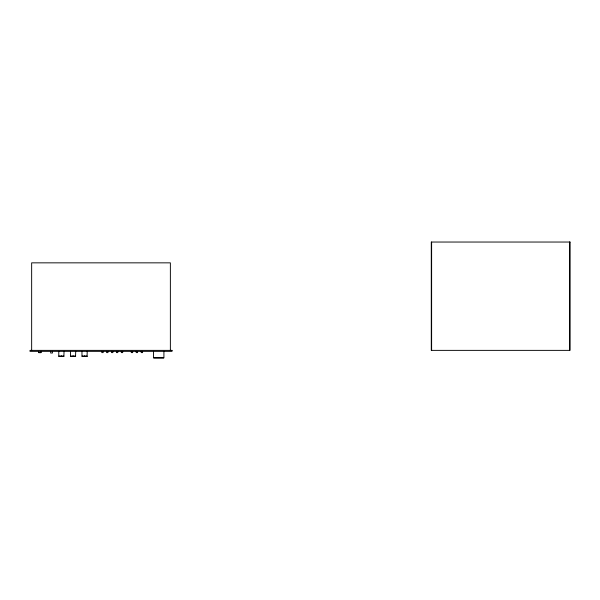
<?xml version="1.0" encoding="UTF-8"?>
<svg xmlns="http://www.w3.org/2000/svg" width="600" height="600" viewBox="0 0 600 600"><rect width="100%" height="100%" fill="white"/><g stroke="black" fill="none" stroke-linecap="round" stroke-linejoin="round"><path stroke-width="0.9" d="M163.913 351.36L163.913 357.795L158.873 357.795M64.043 351.36L63.877 356.31L59.01 356.31M75.555 356.31L75.72 351.36M87.06 356.31L87.225 351.36M38.7 352.68L41.002 352.68M58.852 356.145L63.99 356.145M75.668 356.145L70.53 356.145L70.463 351.36M82.035 356.145L87.172 356.145M70.688 356.31L75.488 356.31M82.192 356.31L87 356.31M153.54 351.36L153.54 357.795L158.468 357.795M153.727 357.96L163.725 357.96M569.67 242.04L569.67 350.37M431.618 242.04L431.618 350.37M170.37 350.37L170.37 262.845L31.65 262.845L31.65 350.37M142.583 351.36L142.583 352.612L141.225 352.597L141.225 351.36M137.572 351.36L137.572 352.612L136.215 352.597L136.215 351.36M132.653 351.36L132.653 352.612L131.295 352.597L131.295 351.36M122.677 351.36L122.677 352.612L121.32 352.597L121.32 351.36M117.78 351.36L117.78 352.612L116.422 352.597L116.422 351.36M112.86 351.36L112.86 352.612L111.502 352.597L111.502 351.36M107.94 351.36L107.94 352.612L106.583 352.597L106.583 351.36M103.163 351.36L103.163 352.612L101.805 352.597L101.805 351.36M84.787 356.31L84.787 355.98A2.445 0.9 0 0 0 84.442 355.98L84.442 356.31M81.968 351.36L81.968 356.145M73.282 356.31L73.282 355.98A2.445 0.9 0 0 0 72.938 355.98L72.938 356.31M61.597 356.31L61.597 355.98A2.445 0.9 0 0 0 61.26 355.98L61.26 356.31M58.785 351.36L58.785 356.145M52.463 351.36L52.463 353.01L50.662 353.01L50.662 351.36M41.168 351.36L41.168 352.515L38.535 352.515L38.535 351.36M570 242.04L431.287 242.04L431.287 350.37L570 350.37L570 242.04M172.02 350.37L30 350.37L30 351.36L172.02 351.36L172.02 350.37"/></g></svg>
